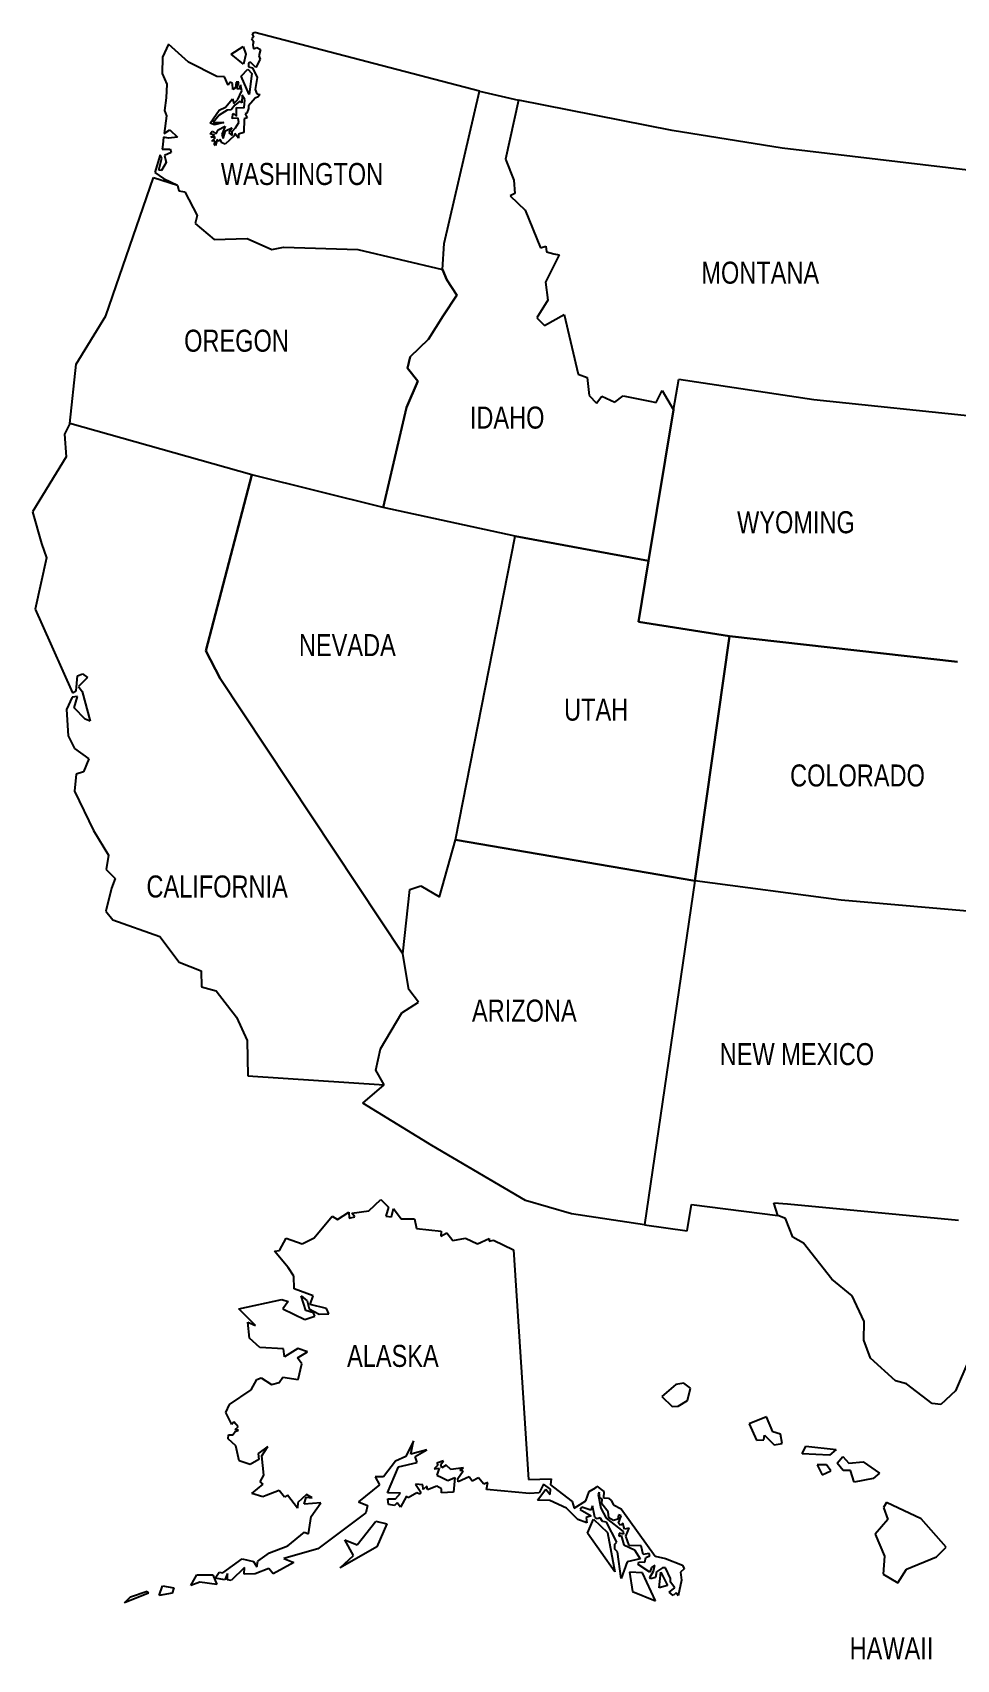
# Model space of a CAD drawing. Extents: x 0.69 to 9.69, y 1.15 to 6.91.
# Drawn here: x 0.69 to 3.96, y 1.15 to 6.91 of the extents above; entities that cross this region are included whole.
import ezdxf
from ezdxf.enums import TextEntityAlignment as Align

# ---------------------------------------------------------------- set-up
doc = ezdxf.new("R2010")
doc.units = 0
doc.layers.get('0').update_dxf_attribs({"linetype": 'CONTINUOUS'})
doc.layers.add('PEN1', color=7, linetype='CONTINUOUS')
doc.styles.get("Standard").update_dxf_attribs({"font": 'txt', "width": 0.75})

msp = doc.modelspace()

# ---------------------------------------------------------------- linework, layer by layer
at = {"layer": 'PEN1'}
for p, q in [((1.172, 6.872), (1.151, 6.826)), ((1.243, 6.808), (1.172, 6.872)), ((1.394, 6.836), (1.437, 6.864)), ((1.437, 6.864), (1.447, 6.837)), ((1.474, 6.897), (1.466, 6.892)), ((1.466, 6.892), (1.474, 6.881)), ((1.478, 6.913), (1.469, 6.909)), ((1.469, 6.909), (1.474, 6.897)), ((1.474, 6.881), (1.471, 6.869)), ((1.471, 6.869), (1.474, 6.855)), ((1.474, 6.855), (1.486, 6.86)), ((2.274, 6.705), (1.478, 6.913)), ((1.486, 6.86), (1.499, 6.853)), ((1.151, 6.826), (1.15, 6.768)), ((1.344, 6.757), (1.243, 6.808)), ((1.394, 6.836), (1.394, 6.836)), ((1.438, 6.801), (1.394, 6.836)), ((1.447, 6.837), (1.438, 6.801)), ((1.463, 6.808), (1.456, 6.805)), ((1.456, 6.805), (1.456, 6.791)), ((1.482, 6.789), (1.463, 6.808)), ((1.497, 6.819), (1.482, 6.789)), ((1.499, 6.853), (1.493, 6.83)), ((1.493, 6.83), (1.497, 6.819)), ((1.15, 6.768), (1.15, 6.768)), ((1.15, 6.768), (1.167, 6.73)), ((1.371, 6.756), (1.344, 6.757)), ((1.384, 6.727), (1.371, 6.756)), ((1.43, 6.758), (1.453, 6.783)), ((1.43, 6.758), (1.43, 6.758)), ((1.458, 6.693), (1.43, 6.758)), ((1.453, 6.783), (1.468, 6.768)), ((1.456, 6.791), (1.47, 6.788)), ((1.468, 6.768), (1.458, 6.693)), ((1.47, 6.788), (1.487, 6.754)), ((1.487, 6.754), (1.479, 6.711)), ((1.167, 6.73), (1.164, 6.682)), ((1.391, 6.737), (1.384, 6.727)), ((1.399, 6.732), (1.391, 6.737)), ((1.4, 6.711), (1.399, 6.732)), ((1.41, 6.717), (1.4, 6.711)), ((1.412, 6.737), (1.41, 6.717)), ((1.422, 6.737), (1.412, 6.737)), ((1.415, 6.714), (1.422, 6.737)), ((1.423, 6.712), (1.415, 6.714)), ((1.418, 6.676), (1.432, 6.707)), ((1.428, 6.728), (1.423, 6.712)), ((1.432, 6.707), (1.428, 6.728)), ((1.433, 6.691), (1.432, 6.664)), ((1.443, 6.676), (1.433, 6.691)), ((1.479, 6.711), (1.486, 6.696)), ((1.49, 6.685), (1.479, 6.681)), ((1.486, 6.696), (1.496, 6.693)), ((1.496, 6.693), (1.49, 6.685)), ((2.149, 6.166), (2.274, 6.705)), ((2.149, 6.166), (2.274, 6.705)), ((2.274, 6.705), (2.412, 6.674)), ((1.164, 6.682), (1.159, 6.637)), ((1.159, 6.637), (1.166, 6.618)), ((1.32, 6.592), (1.352, 6.638)), ((1.352, 6.638), (1.375, 6.649)), ((1.38, 6.638), (1.352, 6.62)), ((1.375, 6.649), (1.399, 6.678)), ((1.395, 6.639), (1.38, 6.638)), ((1.407, 6.656), (1.395, 6.639)), ((1.398, 6.609), (1.402, 6.628)), ((1.399, 6.678), (1.404, 6.662)), ((1.402, 6.628), (1.413, 6.617)), ((1.404, 6.662), (1.418, 6.676)), ((1.425, 6.67), (1.407, 6.656)), ((1.413, 6.617), (1.414, 6.648)), ((1.414, 6.648), (1.441, 6.646)), ((1.432, 6.664), (1.425, 6.67)), ((1.441, 6.646), (1.443, 6.676)), ((1.45, 6.627), (1.444, 6.625)), ((1.456, 6.644), (1.45, 6.627)), ((1.479, 6.681), (1.456, 6.653)), ((1.456, 6.653), (1.456, 6.644)), ((2.412, 6.674), (2.366, 6.465)), ((2.412, 6.674), (2.366, 6.465)), ((2.957, 6.566), (2.412, 6.674)), ((1.166, 6.618), (1.157, 6.555)), ((1.157, 6.555), (1.177, 6.568)), ((1.177, 6.568), (1.204, 6.543)), ((1.336, 6.586), (1.32, 6.592)), ((1.352, 6.62), (1.331, 6.595)), ((1.331, 6.595), (1.369, 6.594)), ((1.369, 6.594), (1.336, 6.586)), ((1.341, 6.554), (1.349, 6.568)), ((1.349, 6.568), (1.373, 6.581)), ((1.373, 6.581), (1.361, 6.552)), ((1.375, 6.565), (1.397, 6.576)), ((1.397, 6.576), (1.386, 6.558)), ((1.419, 6.61), (1.398, 6.609)), ((1.398, 6.563), (1.41, 6.575)), ((1.41, 6.575), (1.422, 6.595)), ((1.422, 6.595), (1.419, 6.61)), ((1.441, 6.608), (1.44, 6.559)), ((1.451, 6.611), (1.441, 6.608)), ((1.444, 6.625), (1.451, 6.611)), ((1.152, 6.516), (1.15, 6.5)), ((1.155, 6.542), (1.152, 6.516)), ((1.173, 6.539), (1.155, 6.542)), ((1.204, 6.543), (1.173, 6.539)), ((1.32, 6.554), (1.327, 6.564)), ((1.335, 6.55), (1.32, 6.554)), ((1.322, 6.542), (1.335, 6.55)), ((1.339, 6.541), (1.322, 6.542)), ((1.326, 6.528), (1.339, 6.541)), ((1.337, 6.53), (1.326, 6.528)), ((1.327, 6.564), (1.341, 6.554)), ((1.335, 6.515), (1.337, 6.53)), ((1.339, 6.513), (1.335, 6.515)), ((1.345, 6.534), (1.339, 6.513)), ((1.352, 6.527), (1.345, 6.534)), ((1.356, 6.536), (1.352, 6.527)), ((1.362, 6.522), (1.356, 6.536)), ((1.361, 6.552), (1.366, 6.538)), ((1.373, 6.518), (1.362, 6.522)), ((1.366, 6.538), (1.375, 6.565)), ((1.405, 6.547), (1.373, 6.518)), ((1.386, 6.558), (1.398, 6.548)), ((1.398, 6.548), (1.398, 6.563)), ((1.407, 6.556), (1.405, 6.547)), ((1.421, 6.539), (1.407, 6.556)), ((1.44, 6.559), (1.421, 6.553)), ((1.421, 6.553), (1.421, 6.539)), ((3.346, 6.503), (2.957, 6.566)), ((1.143, 6.48), (1.124, 6.417)), ((1.138, 6.426), (1.149, 6.468)), ((1.149, 6.468), (1.143, 6.48)), ((1.164, 6.453), (1.148, 6.425)), ((1.15, 6.5), (1.178, 6.5)), ((1.182, 6.488), (1.159, 6.478)), ((1.159, 6.478), (1.164, 6.453)), ((1.178, 6.5), (1.182, 6.488)), ((2.366, 6.465), (2.396, 6.39)), ((2.366, 6.465), (2.366, 6.465)), ((2.366, 6.465), (2.396, 6.39)), ((4.125, 6.411), (3.346, 6.503)), ((0.951, 5.91), (1.12, 6.4)), ((1.12, 6.4), (1.205, 6.373)), ((1.124, 6.417), (1.155, 6.396)), ((1.148, 6.425), (1.138, 6.426)), ((1.155, 6.396), (1.205, 6.373)), ((1.205, 6.373), (1.209, 6.352)), ((1.205, 6.373), (1.209, 6.352)), ((1.209, 6.352), (1.231, 6.349)), ((1.209, 6.352), (1.231, 6.349)), ((1.231, 6.349), (1.274, 6.265)), ((1.231, 6.349), (1.274, 6.265)), ((2.399, 6.343), (2.383, 6.335)), ((2.399, 6.343), (2.383, 6.335)), ((2.396, 6.39), (2.399, 6.343)), ((2.396, 6.39), (2.399, 6.343)), ((2.383, 6.335), (2.436, 6.284)), ((2.383, 6.335), (2.436, 6.284)), ((2.436, 6.284), (2.49, 6.151)), ((2.436, 6.284), (2.49, 6.151)), ((1.274, 6.265), (1.267, 6.237)), ((1.274, 6.265), (1.267, 6.237)), ((1.267, 6.237), (1.334, 6.18)), ((1.267, 6.237), (1.334, 6.18)), ((1.334, 6.18), (1.451, 6.184)), ((1.334, 6.18), (1.451, 6.184)), ((1.451, 6.184), (1.538, 6.145)), ((1.451, 6.184), (1.538, 6.145)), ((2.143, 6.074), (2.149, 6.166)), ((2.143, 6.074), (2.149, 6.166)), ((1.538, 6.145), (1.58, 6.153)), ((1.538, 6.145), (1.58, 6.153)), ((1.58, 6.153), (1.843, 6.145)), ((1.58, 6.153), (1.843, 6.145)), ((1.843, 6.145), (2.143, 6.074)), ((1.843, 6.145), (2.143, 6.074)), ((2.49, 6.151), (2.509, 6.156)), ((2.49, 6.151), (2.509, 6.156)), ((2.556, 6.126), (2.508, 6.029)), ((2.556, 6.126), (2.508, 6.029)), ((2.509, 6.156), (2.511, 6.136)), ((2.509, 6.156), (2.511, 6.136)), ((2.511, 6.136), (2.537, 6.129)), ((2.511, 6.136), (2.537, 6.129)), ((2.537, 6.129), (2.556, 6.126)), ((2.537, 6.129), (2.556, 6.126)), ((2.158, 6.037), (2.143, 6.074)), ((2.143, 6.074), (2.158, 6.037)), ((2.194, 5.983), (2.158, 6.037)), ((2.158, 6.037), (2.194, 5.983)), ((2.508, 6.029), (2.516, 5.965)), ((2.508, 6.029), (2.516, 5.965)), ((2.146, 5.91), (2.194, 5.983)), ((2.194, 5.983), (2.146, 5.91)), ((2.516, 5.965), (2.477, 5.903)), ((2.516, 5.965), (2.477, 5.903)), ((0.845, 5.739), (0.951, 5.91)), ((2.094, 5.827), (2.146, 5.91)), ((2.146, 5.91), (2.094, 5.827)), ((2.477, 5.903), (2.504, 5.875)), ((2.477, 5.903), (2.504, 5.875)), ((2.504, 5.875), (2.574, 5.914)), ((2.504, 5.875), (2.574, 5.914)), ((2.574, 5.914), (2.624, 5.703)), ((2.574, 5.914), (2.624, 5.703)), ((2.028, 5.765), (2.094, 5.827)), ((2.094, 5.827), (2.028, 5.765)), ((2.019, 5.724), (2.028, 5.765)), ((2.028, 5.765), (2.019, 5.724)), ((0.823, 5.528), (0.845, 5.739)), ((2.056, 5.679), (2.019, 5.724)), ((2.019, 5.724), (2.056, 5.679)), ((2.015, 5.585), (2.056, 5.679)), ((2.056, 5.679), (2.015, 5.585)), ((2.624, 5.703), (2.656, 5.692)), ((2.624, 5.703), (2.656, 5.692)), ((2.656, 5.692), (2.662, 5.628)), ((2.656, 5.692), (2.662, 5.628)), ((2.961, 5.577), (2.98, 5.685)), ((2.961, 5.577), (2.98, 5.685)), ((2.98, 5.685), (3.458, 5.614)), ((2.98, 5.685), (3.458, 5.614)), ((2.662, 5.628), (2.689, 5.601)), ((2.662, 5.628), (2.689, 5.601)), ((2.689, 5.601), (2.708, 5.625)), ((2.689, 5.601), (2.708, 5.625)), ((2.708, 5.625), (2.754, 5.604)), ((2.708, 5.625), (2.754, 5.604)), ((2.754, 5.604), (2.783, 5.627)), ((2.754, 5.604), (2.783, 5.627)), ((2.783, 5.627), (2.877, 5.608)), ((2.783, 5.627), (2.877, 5.608)), ((2.877, 5.608), (2.9, 5.603)), ((2.877, 5.608), (2.9, 5.603)), ((2.9, 5.603), (2.921, 5.645)), ((2.9, 5.603), (2.921, 5.645)), ((2.921, 5.645), (2.961, 5.577)), ((2.921, 5.645), (2.961, 5.577)), ((3.458, 5.614), (4.047, 5.552)), ((3.458, 5.614), (4.047, 5.552)), ((1.933, 5.231), (2.015, 5.585)), ((2.015, 5.585), (1.933, 5.231)), ((2.961, 5.577), (2.873, 5.042)), ((2.873, 5.042), (2.961, 5.577)), ((0.823, 5.528), (0.804, 5.491)), ((0.804, 5.491), (0.81, 5.41)), ((1.468, 5.347), (0.823, 5.528)), ((0.823, 5.528), (0.823, 5.528)), ((1.468, 5.347), (0.823, 5.528)), ((0.81, 5.41), (0.691, 5.216)), ((1.305, 4.724), (1.468, 5.347)), ((1.468, 5.347), (1.305, 4.724)), ((1.933, 5.231), (1.468, 5.347)), ((1.933, 5.231), (1.468, 5.347)), ((0.691, 5.216), (0.723, 5.104)), ((1.933, 5.231), (1.933, 5.231)), ((2.401, 5.129), (1.933, 5.231)), ((2.401, 5.129), (1.933, 5.231)), ((2.189, 4.054), (2.401, 5.129)), ((2.189, 4.054), (2.401, 5.129)), ((2.873, 5.042), (2.401, 5.129)), ((2.401, 5.129), (2.873, 5.042)), ((0.723, 5.104), (0.723, 5.104)), ((0.723, 5.104), (0.74, 5.053)), ((0.74, 5.053), (0.7, 4.871)), ((2.873, 5.042), (2.837, 4.826)), ((2.837, 4.826), (2.873, 5.042)), ((0.7, 4.871), (0.725, 4.816)), ((0.725, 4.816), (0.833, 4.575)), ((2.837, 4.826), (3.16, 4.776)), ((2.837, 4.826), (2.837, 4.826)), ((3.16, 4.776), (2.837, 4.826)), ((3.037, 3.909), (3.16, 4.776)), ((3.16, 4.776), (3.037, 3.909)), ((3.16, 4.776), (3.967, 4.684)), ((3.967, 4.684), (3.16, 4.776)), ((1.355, 4.626), (1.305, 4.724)), ((1.305, 4.724), (1.305, 4.724)), ((1.305, 4.724), (1.355, 4.626)), ((0.845, 4.582), (0.85, 4.635)), ((0.85, 4.635), (0.868, 4.642)), ((0.886, 4.629), (0.854, 4.597)), ((0.868, 4.642), (0.886, 4.629)), ((2.002, 3.651), (1.355, 4.626)), ((1.355, 4.626), (2.002, 3.651)), ((0.831, 4.56), (0.811, 4.516)), ((0.85, 4.562), (0.831, 4.56)), ((0.833, 4.575), (0.845, 4.582)), ((0.839, 4.522), (0.85, 4.562)), ((0.854, 4.597), (0.867, 4.579)), ((0.867, 4.579), (0.895, 4.475)), ((0.811, 4.516), (0.817, 4.422)), ((0.877, 4.481), (0.839, 4.522)), ((0.895, 4.475), (0.877, 4.481)), ((0.817, 4.422), (0.84, 4.378)), ((0.84, 4.378), (0.89, 4.341)), ((0.89, 4.341), (0.872, 4.295)), ((0.845, 4.287), (0.84, 4.227)), ((0.872, 4.295), (0.845, 4.287)), ((0.84, 4.227), (0.907, 4.087)), ((0.907, 4.087), (0.96, 4)), ((2.132, 3.852), (2.189, 4.054)), ((2.132, 3.852), (2.189, 4.054)), ((2.189, 4.054), (3.037, 3.909)), ((2.189, 4.054), (2.189, 4.054)), ((3.037, 3.909), (2.189, 4.054)), ((0.96, 4), (0.952, 3.949)), ((0.952, 3.949), (0.984, 3.917)), ((0.971, 3.883), (0.951, 3.802)), ((0.984, 3.917), (0.971, 3.883)), ((2.002, 3.651), (2.027, 3.878)), ((2.002, 3.651), (2.027, 3.878)), ((2.027, 3.878), (2.066, 3.891)), ((2.027, 3.878), (2.066, 3.891)), ((2.066, 3.891), (2.132, 3.852)), ((2.066, 3.891), (2.132, 3.852)), ((3.037, 3.909), (2.859, 2.691)), ((3.037, 3.909), (2.859, 2.691)), ((3.037, 3.909), (3.037, 3.909)), ((3.555, 3.841), (3.037, 3.909)), ((3.555, 3.841), (3.037, 3.909)), ((4.07, 3.796), (3.555, 3.841)), ((4.07, 3.796), (3.555, 3.841)), ((0.951, 3.802), (0.975, 3.771)), ((0.975, 3.771), (1.142, 3.712)), ((1.142, 3.712), (1.21, 3.621)), ((2.024, 3.524), (2.002, 3.651)), ((2.024, 3.524), (2.002, 3.651)), ((1.21, 3.621), (1.288, 3.59)), ((1.288, 3.59), (1.29, 3.534)), ((1.29, 3.534), (1.342, 3.52)), ((1.342, 3.52), (1.413, 3.426)), ((2.058, 3.479), (2.024, 3.524)), ((2.058, 3.479), (2.024, 3.524)), ((1.999, 3.442), (2.058, 3.479)), ((1.999, 3.442), (2.058, 3.479)), ((1.413, 3.426), (1.451, 3.344)), ((1.923, 3.314), (1.999, 3.442)), ((1.923, 3.314), (1.999, 3.442)), ((1.451, 3.344), (1.453, 3.218)), ((1.907, 3.239), (1.923, 3.314)), ((1.907, 3.239), (1.923, 3.314)), ((1.937, 3.187), (1.907, 3.239)), ((1.937, 3.187), (1.907, 3.239)), ((1.453, 3.218), (1.937, 3.187)), ((1.861, 3.122), (1.937, 3.187)), ((1.861, 3.122), (1.861, 3.122)), ((2.105, 2.972), (1.861, 3.122)), ((2.437, 2.777), (2.105, 2.972)), ((1.882, 2.741), (1.925, 2.781)), ((1.925, 2.781), (1.952, 2.753)), ((2.6, 2.73), (2.437, 2.777)), ((3.331, 2.724), (3.317, 2.769)), ((3.317, 2.769), (3.365, 2.765)), ((3.331, 2.724), (3.317, 2.769)), ((3.317, 2.769), (3.365, 2.765)), ((1.688, 2.645), (1.752, 2.721)), ((1.752, 2.721), (1.771, 2.71)), ((1.771, 2.71), (1.811, 2.736)), ((1.811, 2.736), (1.812, 2.714)), ((1.812, 2.714), (1.833, 2.719)), ((1.822, 2.732), (1.882, 2.741)), ((1.833, 2.719), (1.822, 2.732)), ((1.952, 2.753), (1.942, 2.721)), ((1.942, 2.721), (1.962, 2.719)), ((1.962, 2.719), (1.97, 2.749)), ((1.97, 2.749), (1.997, 2.712)), ((1.997, 2.712), (2.044, 2.712)), ((2.044, 2.712), (2.051, 2.678)), ((2.859, 2.691), (2.6, 2.73)), ((3.01, 2.67), (3.025, 2.763)), ((3.025, 2.763), (3.331, 2.724)), ((3.331, 2.724), (3.331, 2.724)), ((3.358, 2.713), (3.331, 2.724)), ((3.384, 2.647), (3.358, 2.713)), ((3.365, 2.765), (3.971, 2.707)), ((3.365, 2.765), (3.971, 2.707)), ((2.051, 2.678), (2.138, 2.669)), ((2.138, 2.669), (2.137, 2.651)), ((2.137, 2.651), (2.158, 2.662)), ((2.158, 2.662), (2.18, 2.636)), ((2.859, 2.691), (2.859, 2.691)), ((2.859, 2.691), (3.01, 2.67)), ((1.548, 2.598), (1.566, 2.6)), ((1.596, 2.54), (1.548, 2.598)), ((1.566, 2.6), (1.589, 2.644)), ((1.589, 2.644), (1.646, 2.624)), ((1.646, 2.624), (1.688, 2.645)), ((2.18, 2.636), (2.225, 2.644)), ((2.225, 2.644), (2.267, 2.624)), ((2.267, 2.624), (2.308, 2.643)), ((2.308, 2.643), (2.308, 2.633)), ((2.308, 2.633), (2.324, 2.637)), ((2.324, 2.637), (2.394, 2.602)), ((2.394, 2.602), (2.448, 1.789)), ((3.422, 2.626), (3.384, 2.647)), ((3.522, 2.499), (3.422, 2.626)), ((1.616, 2.509), (1.596, 2.54)), ((1.618, 2.464), (1.616, 2.509)), ((3.594, 2.44), (3.522, 2.499)), ((1.422, 2.394), (1.574, 2.427)), ((1.574, 2.427), (1.596, 2.419)), ((1.685, 2.44), (1.618, 2.464)), ((1.659, 2.387), (1.643, 2.44)), ((1.643, 2.44), (1.664, 2.422)), ((1.664, 2.422), (1.671, 2.393)), ((1.674, 2.409), (1.685, 2.44)), ((3.636, 2.348), (3.594, 2.44)), ((1.481, 2.335), (1.422, 2.394)), ((1.596, 2.419), (1.577, 2.393)), ((1.577, 2.393), (1.655, 2.356)), ((1.655, 2.356), (1.691, 2.367)), ((1.686, 2.379), (1.659, 2.387)), ((1.671, 2.393), (1.706, 2.374)), ((1.732, 2.395), (1.674, 2.409)), ((1.691, 2.367), (1.686, 2.379)), ((1.706, 2.374), (1.74, 2.376)), ((1.74, 2.376), (1.732, 2.395)), ((1.459, 2.289), (1.453, 2.346)), ((1.453, 2.346), (1.481, 2.335)), ((3.635, 2.282), (3.636, 2.348)), ((1.496, 2.256), (1.459, 2.289)), ((1.58, 2.252), (1.496, 2.256)), ((1.584, 2.223), (1.58, 2.252)), ((1.631, 2.253), (1.584, 2.223)), ((1.665, 2.241), (1.631, 2.253)), ((3.659, 2.219), (3.635, 2.282)), ((1.629, 2.22), (1.665, 2.241)), ((1.645, 2.199), (1.629, 2.22)), ((1.632, 2.143), (1.645, 2.199)), ((3.747, 2.139), (3.659, 2.219)), ((4.007, 2.213), (3.96, 2.103)), ((1.465, 2.107), (1.485, 2.143)), ((1.485, 2.143), (1.501, 2.149)), ((1.501, 2.149), (1.537, 2.125)), ((1.537, 2.125), (1.565, 2.133)), ((1.565, 2.133), (1.577, 2.151)), ((1.577, 2.151), (1.632, 2.143)), ((3.787, 2.128), (3.747, 2.139)), ((1.389, 2.055), (1.465, 2.107)), ((2.969, 2.125), (2.92, 2.083)), ((2.92, 2.083), (2.92, 2.083)), ((2.92, 2.083), (2.957, 2.048)), ((2.998, 2.13), (2.969, 2.125)), ((3.021, 2.113), (2.998, 2.13)), ((3.011, 2.069), (3.021, 2.113)), ((3.878, 2.058), (3.787, 2.128)), ((3.96, 2.103), (3.908, 2.055)), ((1.376, 2.026), (1.389, 2.055)), ((1.397, 1.984), (1.376, 2.026)), ((2.957, 2.048), (2.978, 2.049)), ((2.978, 2.049), (3.011, 2.069)), ((3.908, 2.055), (3.878, 2.058)), ((1.404, 1.993), (1.397, 1.984)), ((1.401, 1.947), (1.409, 1.959)), ((1.419, 1.975), (1.404, 1.993)), ((1.409, 1.966), (1.419, 1.975)), ((1.421, 1.964), (1.409, 1.966)), ((1.409, 1.959), (1.421, 1.964)), ((3.291, 2.011), (3.229, 1.986)), ((3.229, 1.986), (3.229, 1.986)), ((3.229, 1.986), (3.255, 1.928)), ((3.313, 1.958), (3.291, 2.011)), ((1.384, 1.933), (1.385, 1.947)), ((1.411, 1.908), (1.384, 1.933)), ((1.385, 1.947), (1.401, 1.947)), ((1.423, 1.855), (1.411, 1.908)), ((1.524, 1.906), (1.49, 1.881)), ((1.503, 1.873), (1.524, 1.906)), ((2.04, 1.926), (2.013, 1.871)), ((2.031, 1.879), (2.04, 1.926)), ((3.255, 1.928), (3.281, 1.929)), ((3.281, 1.929), (3.284, 1.946)), ((3.284, 1.946), (3.318, 1.912)), ((3.34, 1.95), (3.313, 1.958)), ((3.318, 1.912), (3.346, 1.917)), ((3.346, 1.917), (3.34, 1.95)), ((3.417, 1.88), (3.43, 1.907)), ((3.43, 1.907), (3.537, 1.895)), ((1.462, 1.842), (1.423, 1.855)), ((1.492, 1.86), (1.462, 1.842)), ((1.49, 1.881), (1.492, 1.86)), ((1.51, 1.804), (1.503, 1.873)), ((1.977, 1.854), (1.934, 1.799)), ((2.013, 1.871), (1.977, 1.854)), ((1.987, 1.834), (2.053, 1.849)), ((2.087, 1.894), (2.031, 1.879)), ((2.046, 1.87), (2.087, 1.894)), ((2.053, 1.849), (2.046, 1.87)), ((2.147, 1.855), (2.123, 1.847)), ((2.123, 1.847), (2.127, 1.84)), ((2.137, 1.842), (2.147, 1.855)), ((3.417, 1.88), (3.417, 1.88)), ((3.514, 1.875), (3.417, 1.88)), ((3.537, 1.895), (3.514, 1.875)), ((3.541, 1.847), (3.561, 1.871)), ((3.541, 1.847), (3.541, 1.847)), ((3.562, 1.821), (3.541, 1.847)), ((3.561, 1.871), (3.582, 1.847)), ((3.582, 1.847), (3.633, 1.852)), ((3.633, 1.852), (3.691, 1.812)), ((1.497, 1.781), (1.51, 1.804)), ((1.934, 1.799), (1.904, 1.799)), ((1.904, 1.799), (1.92, 1.77)), ((1.948, 1.742), (1.987, 1.834)), ((2.127, 1.84), (2.114, 1.827)), ((2.114, 1.827), (2.131, 1.829)), ((2.131, 1.829), (2.123, 1.805)), ((2.123, 1.805), (2.141, 1.796)), ((2.141, 1.83), (2.137, 1.842)), ((2.156, 1.84), (2.141, 1.83)), ((2.141, 1.796), (2.162, 1.785)), ((2.173, 1.824), (2.156, 1.84)), ((2.162, 1.785), (2.187, 1.796)), ((2.218, 1.83), (2.173, 1.824)), ((2.187, 1.796), (2.182, 1.744)), ((2.197, 1.793), (2.216, 1.82)), ((2.199, 1.781), (2.197, 1.793)), ((2.238, 1.798), (2.199, 1.781)), ((2.204, 1.821), (2.218, 1.83)), ((2.216, 1.82), (2.204, 1.821)), ((2.248, 1.783), (2.238, 1.798)), ((2.27, 1.795), (2.248, 1.783)), ((2.29, 1.772), (2.27, 1.795)), ((2.448, 1.789), (2.528, 1.791)), ((2.528, 1.791), (2.526, 1.77)), ((3.47, 1.841), (3.47, 1.841)), ((3.47, 1.841), (3.488, 1.806)), ((3.503, 1.841), (3.47, 1.841)), ((3.488, 1.806), (3.518, 1.82)), ((3.518, 1.82), (3.503, 1.841)), ((3.588, 1.821), (3.562, 1.821)), ((3.601, 1.78), (3.588, 1.821)), ((3.669, 1.793), (3.601, 1.78)), ((3.691, 1.812), (3.669, 1.793)), ((1.468, 1.74), (1.508, 1.773)), ((1.507, 1.728), (1.468, 1.74)), ((1.508, 1.773), (1.497, 1.781)), ((1.518, 1.732), (1.507, 1.728)), ((1.564, 1.75), (1.518, 1.732)), ((1.583, 1.726), (1.564, 1.75)), ((1.594, 1.734), (1.583, 1.726)), ((1.629, 1.687), (1.594, 1.734)), ((1.661, 1.736), (1.631, 1.708)), ((1.681, 1.724), (1.661, 1.736)), ((1.92, 1.77), (1.845, 1.71)), ((1.994, 1.741), (1.948, 1.742)), ((1.977, 1.721), (1.994, 1.741)), ((2.016, 1.73), (1.994, 1.691)), ((2.022, 1.724), (2.016, 1.73)), ((2.052, 1.742), (2.022, 1.724)), ((2.073, 1.77), (2.047, 1.773)), ((2.047, 1.773), (2.066, 1.744)), ((2.063, 1.737), (2.052, 1.742)), ((2.066, 1.744), (2.063, 1.737)), ((2.063, 1.737), (2.063, 1.737)), ((2.075, 1.754), (2.073, 1.77)), ((2.088, 1.766), (2.075, 1.754)), ((2.09, 1.752), (2.088, 1.766)), ((2.123, 1.766), (2.09, 1.752)), ((2.139, 1.756), (2.123, 1.766)), ((2.139, 1.742), (2.139, 1.756)), ((2.182, 1.744), (2.139, 1.742)), ((2.304, 1.779), (2.29, 1.772)), ((2.299, 1.754), (2.304, 1.779)), ((2.451, 1.74), (2.299, 1.754)), ((2.486, 1.742), (2.451, 1.74)), ((2.48, 1.716), (2.509, 1.755)), ((2.501, 1.773), (2.486, 1.742)), ((2.526, 1.755), (2.501, 1.773)), ((2.509, 1.755), (2.524, 1.736)), ((2.524, 1.736), (2.526, 1.755)), ((2.526, 1.77), (2.552, 1.75)), ((2.552, 1.75), (2.602, 1.711)), ((2.651, 1.713), (2.662, 1.746)), ((2.662, 1.746), (2.685, 1.759)), ((2.685, 1.759), (2.69, 1.765)), ((2.69, 1.765), (2.715, 1.746)), ((2.698, 1.744), (2.695, 1.736)), ((2.695, 1.736), (2.704, 1.687)), ((2.7, 1.723), (2.698, 1.744)), ((2.715, 1.746), (2.713, 1.724)), ((1.631, 1.708), (1.629, 1.687)), ((1.653, 1.702), (1.66, 1.726)), ((1.712, 1.707), (1.653, 1.702)), ((1.66, 1.726), (1.681, 1.724)), ((1.678, 1.658), (1.712, 1.707)), ((1.871, 1.671), (1.702, 1.543)), ((1.845, 1.71), (1.878, 1.697)), ((1.878, 1.697), (1.871, 1.671)), ((1.952, 1.701), (1.949, 1.721)), ((1.949, 1.721), (1.977, 1.721)), ((1.973, 1.697), (1.952, 1.701)), ((1.982, 1.707), (1.973, 1.697)), ((1.994, 1.691), (1.982, 1.707)), ((2.523, 1.715), (2.48, 1.716)), ((2.582, 1.687), (2.523, 1.715)), ((2.622, 1.648), (2.582, 1.687)), ((2.602, 1.711), (2.61, 1.688)), ((2.61, 1.688), (2.651, 1.713)), ((2.637, 1.691), (2.631, 1.683)), ((2.631, 1.683), (2.67, 1.66)), ((2.668, 1.68), (2.637, 1.691)), ((2.674, 1.696), (2.668, 1.68)), ((2.683, 1.656), (2.674, 1.696)), ((2.709, 1.72), (2.7, 1.723)), ((2.704, 1.687), (2.723, 1.652)), ((2.708, 1.703), (2.709, 1.72)), ((2.73, 1.675), (2.708, 1.703)), ((2.713, 1.724), (2.731, 1.723)), ((2.732, 1.653), (2.73, 1.675)), ((2.731, 1.723), (2.741, 1.715)), ((2.741, 1.715), (2.749, 1.699)), ((2.749, 1.699), (2.776, 1.685)), ((2.776, 1.685), (2.896, 1.518)), ((3.716, 1.708), (3.705, 1.69)), ((3.705, 1.69), (3.72, 1.648)), ((3.839, 1.65), (3.716, 1.708)), ((1.668, 1.597), (1.678, 1.658)), ((1.841, 1.558), (1.907, 1.641)), ((1.907, 1.641), (1.946, 1.632)), ((1.946, 1.632), (1.911, 1.551)), ((2.654, 1.636), (2.622, 1.648)), ((2.67, 1.66), (2.652, 1.654)), ((2.652, 1.654), (2.654, 1.636)), ((2.657, 1.599), (2.678, 1.649)), ((2.678, 1.649), (2.727, 1.601)), ((2.691, 1.65), (2.683, 1.656)), ((2.702, 1.653), (2.691, 1.65)), ((2.71, 1.64), (2.702, 1.653)), ((2.724, 1.638), (2.71, 1.64)), ((2.723, 1.652), (2.783, 1.605)), ((2.761, 1.567), (2.724, 1.638)), ((2.749, 1.644), (2.732, 1.653)), ((2.764, 1.649), (2.749, 1.644)), ((2.767, 1.664), (2.764, 1.649)), ((2.766, 1.635), (2.776, 1.66)), ((2.773, 1.626), (2.766, 1.635)), ((2.776, 1.66), (2.767, 1.664)), ((2.782, 1.634), (2.773, 1.626)), ((2.788, 1.613), (2.782, 1.634)), ((2.804, 1.617), (2.788, 1.613)), ((2.792, 1.589), (2.804, 1.617)), ((3.72, 1.648), (3.675, 1.596)), ((3.927, 1.55), (3.839, 1.65)), ((1.595, 1.554), (1.654, 1.602)), ((1.654, 1.602), (1.668, 1.597)), ((1.828, 1.52), (1.797, 1.576)), ((1.797, 1.576), (1.841, 1.558)), ((2.657, 1.599), (2.657, 1.599)), ((2.754, 1.462), (2.657, 1.599)), ((2.727, 1.601), (2.754, 1.462)), ((2.753, 1.56), (2.761, 1.567)), ((2.754, 1.542), (2.753, 1.56)), ((2.769, 1.599), (2.768, 1.589)), ((2.768, 1.589), (2.776, 1.591)), ((2.784, 1.596), (2.769, 1.599)), ((2.776, 1.591), (2.785, 1.558)), ((2.783, 1.605), (2.784, 1.596)), ((2.785, 1.558), (2.823, 1.54)), ((2.804, 1.555), (2.792, 1.589)), ((3.675, 1.596), (3.675, 1.596)), ((3.675, 1.596), (3.709, 1.517)), ((1.365, 1.458), (1.433, 1.508)), ((1.433, 1.508), (1.474, 1.499)), ((1.474, 1.499), (1.486, 1.48)), ((1.486, 1.48), (1.489, 1.5)), ((1.489, 1.5), (1.53, 1.529)), ((1.53, 1.529), (1.595, 1.554)), ((1.702, 1.543), (1.581, 1.509)), ((1.581, 1.509), (1.616, 1.495)), ((1.911, 1.551), (1.781, 1.476)), ((1.781, 1.476), (1.828, 1.52)), ((2.763, 1.533), (2.754, 1.542)), ((2.776, 1.439), (2.763, 1.533)), ((2.797, 1.498), (2.776, 1.439)), ((2.843, 1.508), (2.797, 1.498)), ((2.847, 1.554), (2.804, 1.555)), ((2.823, 1.54), (2.843, 1.508)), ((2.854, 1.524), (2.847, 1.554)), ((2.875, 1.527), (2.854, 1.524)), ((2.86, 1.496), (2.863, 1.513)), ((2.863, 1.513), (2.877, 1.519)), ((2.877, 1.519), (2.875, 1.527)), ((2.896, 1.518), (2.933, 1.509)), ((2.933, 1.509), (2.993, 1.486)), ((3.709, 1.517), (3.704, 1.454)), ((3.786, 1.471), (3.893, 1.515)), ((3.893, 1.515), (3.927, 1.55)), ((1.252, 1.414), (1.273, 1.452)), ((1.273, 1.452), (1.33, 1.452)), ((1.33, 1.452), (1.344, 1.417)), ((1.338, 1.44), (1.352, 1.461)), ((1.352, 1.461), (1.365, 1.458)), ((1.381, 1.456), (1.372, 1.434)), ((1.382, 1.434), (1.381, 1.456)), ((1.442, 1.477), (1.394, 1.431)), ((1.441, 1.454), (1.442, 1.477)), ((1.479, 1.455), (1.441, 1.454)), ((1.528, 1.474), (1.479, 1.455)), ((1.543, 1.455), (1.528, 1.474)), ((1.616, 1.495), (1.543, 1.455)), ((1.781, 1.476), (1.781, 1.476)), ((2.805, 1.461), (2.805, 1.461)), ((2.805, 1.461), (2.816, 1.392)), ((2.852, 1.459), (2.805, 1.461)), ((2.836, 1.488), (2.838, 1.497)), ((2.878, 1.461), (2.836, 1.488)), ((2.838, 1.497), (2.86, 1.496)), ((2.898, 1.359), (2.852, 1.459)), ((2.877, 1.442), (2.891, 1.465)), ((2.88, 1.437), (2.877, 1.442)), ((2.883, 1.478), (2.878, 1.461)), ((2.898, 1.442), (2.88, 1.437)), ((2.895, 1.486), (2.883, 1.478)), ((2.891, 1.465), (2.895, 1.486)), ((2.901, 1.462), (2.898, 1.442)), ((2.922, 1.476), (2.901, 1.462)), ((2.91, 1.406), (2.916, 1.461)), ((2.916, 1.461), (2.94, 1.414)), ((2.933, 1.476), (2.922, 1.476)), ((2.951, 1.438), (2.933, 1.476)), ((2.999, 1.473), (2.986, 1.461)), ((2.986, 1.461), (2.989, 1.433)), ((2.993, 1.486), (2.999, 1.473)), ((3.704, 1.454), (3.756, 1.423)), ((3.756, 1.423), (3.786, 1.471)), ((1.102, 1.386), (1.017, 1.352)), ((1.038, 1.374), (1.097, 1.394)), ((1.097, 1.394), (1.102, 1.386)), ((1.14, 1.378), (1.151, 1.412)), ((1.185, 1.386), (1.14, 1.378)), ((1.151, 1.412), (1.191, 1.406)), ((1.191, 1.406), (1.185, 1.386)), ((1.283, 1.426), (1.252, 1.414)), ((1.252, 1.414), (1.252, 1.414)), ((1.344, 1.417), (1.283, 1.426)), ((1.338, 1.44), (1.338, 1.44)), ((1.372, 1.434), (1.338, 1.44)), ((1.394, 1.431), (1.382, 1.434)), ((2.816, 1.392), (2.898, 1.359)), ((2.94, 1.414), (2.91, 1.406)), ((2.91, 1.406), (2.91, 1.406)), ((2.946, 1.39), (2.966, 1.406)), ((2.96, 1.378), (2.946, 1.39)), ((2.951, 1.426), (2.951, 1.438)), ((2.966, 1.406), (2.951, 1.426)), ((2.971, 1.388), (2.96, 1.378)), ((2.978, 1.377), (2.971, 1.388)), ((2.989, 1.433), (2.978, 1.377)), ((1.017, 1.352), (1.038, 1.374)), ((1.017, 1.352), (1.017, 1.352)), ((1.14, 1.378), (1.14, 1.378))]:
    msp.add_line(p, q, dxfattribs=at)

# ---------------------------------------------------------------- texts
at = {"width": 0.8}
for s, p in [('WASHINGTON', (1.358, 6.3497)), ('MONTANA', (3.0599, 6.0002)), ('OREGON', (1.228, 5.7593)), ('IDAHO', (2.2399, 5.4871)), ('WYOMING', (3.1864, 5.1165)), ('NEVADA', (1.6345, 4.6815)), ('UTAH', (2.5738, 4.4529)), ('COLORADO', (3.3742, 4.2198)), ('CALIFORNIA', (1.0945, 3.8266)), ('ARIZONA', (2.2475, 3.3871)), ('NEW MEXICO', (3.1249, 3.233)), ('ALASKA', (1.805, 2.1644)), ('HAWAII', (3.5851, 1.1284))]:
    msp.add_text(s, height=0.078, dxfattribs=at).set_placement(p, align=Align.BOTTOM_LEFT)

doc.saveas('drawing.dxf')
